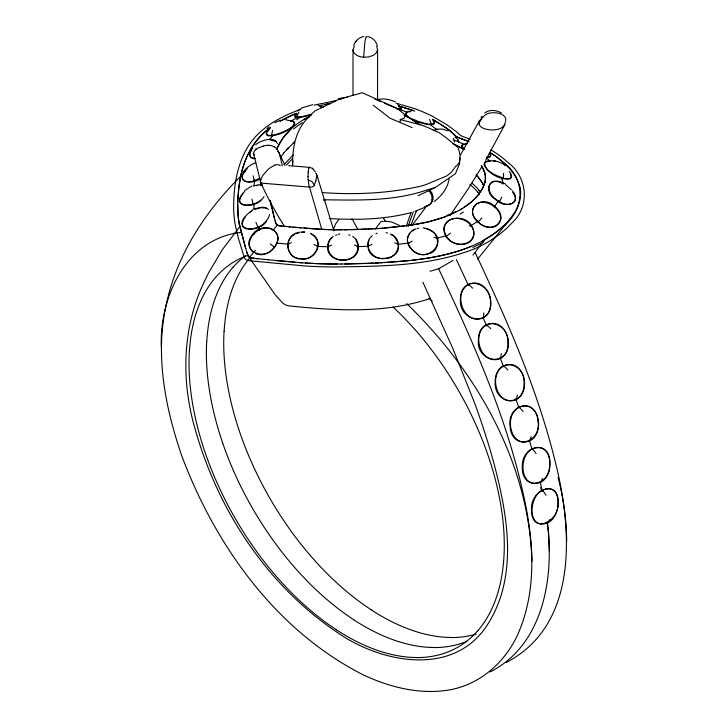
<?xml version="1.0" encoding="UTF-8"?>
<svg xmlns="http://www.w3.org/2000/svg" width="728" height="728" viewBox="0 0 728 728"><rect width="100%" height="100%" fill="white"/><g stroke="black" fill="none" stroke-linecap="round" stroke-linejoin="round"><path stroke-width="1.09" d="M353.007 95.477L353.007 49.704L354.245 46.41M376.676 46.583L377.586 49.568L377.55 99.763M237.674 204.249L237.701 208.372A299.79 173.082 0 0 0 239.43 224.843L245.363 247.283M509.172 171.571L510.583 173.037L511.711 175.958C511.293 179.789 505.996 179.079 503.439 178.078L503.512 173.291M429.993 271.262L438.629 268.741C474.155 344.271 508.736 421.43 525.334 503.676C533.879 545.909 535.981 591.145 518.982 631.658C506.688 661.233 480.189 685.039 448.075 690.135C419.019 694.667 389.571 687.159 363.299 674.892C276.322 630.766 215.706 546.146 182 456.438C165.138 407.716 154.645 354.245 166.576 303.166C177.259 253.881 206.024 210.356 241.632 175.366M237.719 202.184C238.511 175.293 245.782 146.01 268.404 129.083M547.329 522.968C554.454 577.213 543.479 645.117 489.98 671.99M475.129 252.516C506.852 319.911 537.264 388.552 555.091 461.115C572.426 529.247 578.906 624.715 506.315 662.435M161.298 347.101C159.441 297.224 185.813 238.784 240.822 232.369M352.616 236.436C364.373 243.552 355.728 261.671 343.097 260.023C330.539 261.789 321.512 243.853 333.169 236.527M377.586 49.568L376.44 52.725L373.446 55.273L368.95 56.911L363.663 57.257L364.883 41.769L365.902 37.265L366.43 36.418L366.857 36.919M300.164 232.196C283.656 233.251 284.102 259.077 300.992 258.577C315.561 261.725 325.434 239.503 310.31 233.333M483.492 317.681C499.708 308.017 486.996 275.876 468.45 284.466C451.806 293.903 464.792 326.599 483.492 317.681L483.838 312.885M292.583 165.556L292.974 160.861M308.217 172.117L308.071 176.513M254.063 185.303L254.727 179.862M500.755 358.231C516.862 348.894 505.405 316.298 486.659 324.815C470.115 333.897 481.827 367.039 500.755 358.231L501.292 353.562M271.107 206.142L271.38 204.058M449.094 178.906C447.784 188.197 441.468 195.969 434.234 201.547M516.525 399.445C532.459 390.618 522.868 357.448 503.858 365.865C487.496 374.41 497.315 408.117 516.525 399.445L517.335 394.986M432.004 199.854L431.686 201.083A19.929 11.493 60 0 1 430.721 203.185A14.696 8.472 60 0 1 430.166 203.913L429.584 204.504A37.301 21.521 60 0 1 429.138 204.887A17.69 10.21 60 0 1 427.909 205.687L427.682 205.787M432.96 199.29L432.641 200.528A19.929 11.694 59.2 0 1 431.659 202.639A14.696 8.618 59.2 0 1 431.094 203.367L430.503 203.967A37.301 21.876 59.2 0 1 430.048 204.359A17.69 10.374 59.2 0 1 428.801 205.178L428.574 205.278M270.106 128.528L266.63 131.768C264.71 134.935 269.324 136.136 271.571 135.162L272.591 130.43M315.943 180.444L316.762 176.276A30.958 17.872 0 0 0 316.816 175.785L316.407 173.91A4.514 2.603 0 0 0 315.679 173.273M315.87 180.762L315.761 181.236M315.688 181.554L313.668 186.186A4.723 2.73 0 0 1 309.509 187.06M484.793 182.373L482.482 188.57L477.577 195.768A89.08 51.424 0 0 1 471.962 201.429C458.704 212.958 441.587 218.973 424.651 222.686A132.432 76.458 0 0 1 416.079 224.37L381.936 228.274M530.039 440.713C545.691 432.559 538.556 398.826 519.246 407.125C503.166 414.951 510.501 449.212 530.039 440.713L531.194 436.545M308.754 168.55L308.827 168.323A9.309 2.148 83.3 0 1 309.091 167.74L309.901 167.313M505.705 120.994C506.934 113.823 496.341 112.112 490.954 112.895C484.912 113.231 480.917 118.837 478.906 123.933C479.588 126.308 481.909 127.7 484.065 128.574C490.69 130.976 504.44 130.985 505.296 121.885M333.397 229.265L335.672 223.833L338.775 219.519M458.504 141.978L458.704 140.932L457.284 138.839L455.719 137.883M406.169 226.417L411.056 212.467M408.062 226.544L413.34 211.712M353.662 45.6C355.082 41.041 359.059 37.265 363.836 36.527M410.938 225.307L416.562 210.483M269.615 214.56C263.163 236.809 223.187 231.076 252.561 210.137M368.959 240.185C360.46 268.732 414.378 261.006 393.921 236.4M540.895 482.145C555.464 474.865 552.752 440.222 532.441 448.83C517.399 455.764 520.338 490.854 540.895 482.145L542.442 478.36M518.081 205.897L515.115 211.839L509.664 219.465M276.731 149.04L278.642 145.018A132.432 76.458 0 0 1 281.536 140.076C287.387 131.167 295.668 123.997 304.996 118.928M276.895 148.63L282.855 138.156L291.619 128.365M255.756 162.644C234.662 171.089 240.022 189.644 259.559 178.169M480.799 119.183L479.115 121.376L478.86 123.76M504.923 124.524L485.603 160.369M512.321 190.8C521.849 201.074 508.253 208.909 499.563 201.438L501.801 197.033M479.27 121.039L460.506 154.891M296.733 113.887L294.958 114.951L294.904 116.562L296.46 116.744L298.871 112.394M481.454 167.44L468.095 188.989L450.186 215.333M498.343 201.01L494.858 206.088M547.993 522.686C561.679 516.543 563.499 481.581 542.66 490.181C528.501 495.95 526.881 531.276 547.993 522.686L550.04 519.446M252.516 234.634C239.33 250.887 264.956 262.044 274.21 247.156C287.606 231.085 261.989 220.065 252.516 234.634L254.127 234.58M251.433 150.823C247.666 154.236 250.696 159.832 255.592 158.504M481.026 117.709L482.045 116.116M330.166 239.676C315.706 266.812 370.588 266.566 355.664 239.548M375.357 229.029L380.78 221.767A11.275 6.361 -61.1 0 1 381.645 221.476L382.182 221.385A4.341 2.448 -61.1 0 1 382.764 221.43L383.11 221.567A11.038 6.234 -61.1 0 1 383.319 221.676M356.138 41.032L355.373 42.069M410.237 232.76C400.982 243.698 416.179 258.349 427.964 253.999C441.459 251.542 440.003 231.868 427.5 228.965M252.734 148.521C248.903 151.069 247.884 158.74 254.218 157.921M283.975 152.671L281.144 156.72A130.03 75.075 0 0 0 280.762 157.33M426.899 205.778L411.911 225.589M490.399 152.816A121.312 70.043 0 0 1 491.6 153.581A126.244 72.882 0 0 1 503.494 162.599C526.526 179.052 524.715 210.902 502.229 227.1A131.868 76.131 0 0 1 492.783 234.562L484.384 239.931L473.027 255.119M283.975 152.671L294.43 141.987L293.257 142.961M283.975 164.683L293.257 154.973M269.942 139.139L272.663 135.854M245.573 170.971C234.698 182.746 252.789 184.603 259.941 178.87M510.037 219.01L477.559 259.186M477.377 196.005L481.59 190.19L483.801 185.64A65.065 37.565 0 0 0 485.276 179.397A57.749 33.342 0 0 0 484.775 173.109L481.399 165.483M240.14 226.217L222.213 249.85L208.736 272.645A477.477 275.675 60 0 0 204.668 280.963C182.036 327.236 180.899 381.436 195.477 430.312C218.191 510.037 266.557 584.275 335.59 631.267C379.525 662.88 453.79 678.159 487.769 624.224C517.244 577.932 508.435 519.81 495.55 469.587M286.386 165.074L292.51 158.659M249.549 257.193L255.428 250.423M273.064 230.121L277.477 225.043A5.888 3.403 0 0 0 279.934 225.898A8.745 5.051 0 0 0 281.099 226.044L285.13 226.417M242.924 193.876C231.067 208.517 255.055 207.926 261.188 199.845M247.283 168.587L243.725 172.39M292.629 126.654L294.394 124.834C296.123 122.113 292.665 120.712 290.445 121.185M245.118 217.144C233.706 233.97 261.225 231.176 266.403 221.267M286.732 149.322L288.233 147.693M478.387 221.785C490.217 235.626 511.074 220.384 495.286 206.998C483.255 193.512 462.335 208.645 478.387 221.785L481.854 218.036M268.596 130.412C266.757 131.659 265.129 135.108 268.286 135.863C276.422 136.136 284.32 132.632 290.918 128.064M331.049 238.648L332.059 237.774M295.586 115.242L296.869 114.387M372.29 235.681C361.434 244.189 372.581 260.888 384.702 258.476C397.734 259.341 403.867 240.304 391.619 234.434M264.036 196.615C257.703 208.181 227.555 208.618 244.644 191.528M255.683 144.708C260.16 140.595 274.774 135.544 277.386 143.607M484.739 113.031C488.843 109.573 495.04 109.992 499.69 112.067M297.743 111.056L301.729 107.926L312.721 104.695M270.634 127.364C253.08 139.812 242.743 160.206 239.867 181.236A533.105 307.78 0 0 0 238.839 188.152L237.719 202.056L238.165 215.998A285.622 164.901 0 0 0 239.075 222.795L245.746 248.548M294.622 234.507C282.337 240.376 287.897 259.305 301.046 259.022C313.213 261.125 324.524 244.89 313.904 235.981M446.473 236.145C435.781 218.609 464.055 211.429 471.653 226.017C482.227 243.725 453.844 251.051 446.473 236.145L450.541 233.169M250.232 212.103L251.46 211.229M244.644 190.581L251.988 185.886M477.859 221.339L470.306 225.98M489.826 236.554L492.155 234.989A130.43 75.303 0 0 0 508.071 221.312M489.225 236.937L482.455 241.032M418.118 195.705L435.198 187.542L455.437 173.692L459.596 163.682L459.805 157.758M462.28 208.526L460.069 209.864M412.212 230.931L415.888 228.911M438.629 268.741L453.089 260.397M290.836 121.076L297.761 117.363M484.384 239.931C454.964 256.292 420.638 260.014 387.615 262.399M304.013 119.465L307.507 117.59M280.571 120.984L280.007 121.294L280.699 120.912M423.168 227.773C458.349 236.445 421.967 272.536 407.989 243.416L412.148 241.132M281.709 120.366L288.006 117.126A130.439 75.321 0 0 1 296.478 113.331M281.354 120.557L284.639 118.819M305.314 118.755L306.106 118.327M306.506 118.118L309.755 116.462M400.009 106.743L401.565 107.844L401.447 108.499L396.842 108.982M285.176 118.537L288.752 116.762A131.868 76.131 0 0 1 296.36 113.386M335.28 101.065L338.92 99.263L362.253 92.729L397.442 108.618L403.649 113.632A31.249 7.053 20.6 0 1 405.077 115.97L404.377 118.091L400.218 119.565L400.218 121.713M295.195 115.816L294.831 117.044L296.696 117.618L300.518 117.436L311.466 115.079M319.729 108.645L325.17 106.015A41.232 0.582 -26.5 0 0 335.289 101.055M318.9 109.045L314.924 110.947L312.412 113.359A75.312 13.905 -35.5 0 0 305.805 120.166C294.831 132.414 292.401 149.968 292.547 165.866M414.642 229.229C409.382 231.495 406.06 237.865 407.989 243.416M425.252 207.116L415.042 211.347M367.913 246.201L371.963 244.317M375.866 233.797L377.231 233.178M274.784 122.677L280.517 120.247M311.229 114.205L302.812 116.444L296.46 116.744M327.646 246.774L331.577 245.127M255.483 209.236L259.614 208.144M474.51 248.776C429.748 266.494 380.589 266.239 333.178 266.967A308.044 177.85 0 0 1 303.813 265.875L249.349 260.733A6.215 3.585 0 0 1 244.435 257.903L238.638 239.075L235.544 226.453A308.281 177.987 0 0 1 233.661 209.5C233.342 180.726 239.275 148.612 263.026 129.639A106.843 61.689 0 0 1 274.629 121.412A138.693 80.071 0 0 1 285.458 115.661A136.163 78.615 0 0 1 300.364 109.446M471.453 246.301C452.643 254.063 432.478 257.885 412.348 260.233M295.923 233.788L298.744 232.878M432.45 119.711L434.78 122.113C431.795 127.045 423.141 122.213 418.454 121.631C414.878 119.401 404.568 117.681 406.351 112.303L412.976 110.338M274.811 165.138L270.47 167.577A29.575 17.081 -60 0 0 267.422 170.097L262.571 175.721L260.397 181.39A4.195 2.421 -60 0 0 260.579 182.491L260.924 183.083L309.5 187.105L321.776 229.311M429.848 298.562C384.948 313.768 336.008 310.61 289.562 305.969L285.786 305.068L282.737 303.121L275.166 294.731L248.266 256.11M444.926 216.871L427.964 221.931L407.17 225.753M462.862 148.567L461.588 146.51L462.307 144.763L467.695 143.225M287.606 244.053L291.309 242.761M335.654 235.335L337.009 234.862M407.289 112.531L405.76 113.231L405.405 114.514L408.599 117.436M435.198 187.542L431.649 188.579A70.534 6.607 -19.7 0 0 420.311 192.092C389.152 201.256 356.056 200.209 323.842 199.763M445.818 235.826L437.246 238.12M463.854 144.59L462.144 145.245L461.934 146.31L464.5 149.158M411.029 212.603C384.475 219.619 356.547 220.138 329.274 218.546M314.087 105.132L336.582 100.51M263.218 146.137L258.467 147.866A12.249 8.381 -8.5 0 0 255.692 149.659A10.374 7.134 -8.2 0 0 254.209 151.324L253.435 153.663A5.196 3.567 -8.7 0 0 253.954 155.037L260.924 183.083M319.228 105.869L321.421 105.323M338.42 234.316L339.876 233.961M320.511 105.542L330.43 103.422M253.417 186.059L258.731 184.73L262.289 184.885M338.566 98.589L347.383 97.261M505.268 165.684C499.808 161.106 492.037 159.523 485.239 161.662C481.981 170.134 497.06 176.058 503.439 178.078M377.35 99.672C383.265 97.998 389.808 99.454 395.322 101.893M324.743 104.568L330.658 103.394M323.332 107.425L320.429 107.216M486.668 157.557L489.671 157.121L490.49 156.32L490.308 154.582L489.316 153.726M493.502 161.334L495.413 160.97M256.411 185.686L257.757 185.449M272.454 139.858L270.316 140.158M417.253 228.51L418.646 228.301M398.698 109.509L400.673 109.464L401.474 108.763L400.955 107.972M488.797 161.525L485.476 161.934L483.865 164.401C488.206 173.619 500.218 180.398 510.337 178.688L511.347 177.141L510.173 173.783M404.504 226.108L384.32 228.101M260.824 207.798L264.491 207.944M409.145 243.079L397.779 244.299M408.808 260.624L377.131 262.999L341.032 264.046M301.656 232.023L304.641 231.868M381.217 228.328L382.964 228.201M380.262 228.392L381.618 228.301M380.498 228.374L374.829 228.738M378.351 228.519L344.371 229.793M384.066 262.617L385.84 262.508M373.473 228.82L370.752 228.965M380.507 262.817L382.282 262.717M378.724 262.917L375.166 263.099M368.031 229.111L369.387 229.038M366.666 229.174L361.224 229.411M373.382 263.181L368.04 263.418M368.031 246.255L357.029 246.665M494.43 207.034L495.286 206.998M364.473 263.563L366.257 263.49M260.26 185.167L262.517 185.276M358.495 229.511L350.314 229.73M362.69 263.627L344.835 264.027M301.683 232.214L304.686 232.314M384.875 221.075L391.709 221.994L399.344 225.425M268.55 145.336L269.023 145.345A9.309 6.115 -9.4 0 1 270.488 145.454L274.101 146.619M347.584 229.766L334.016 229.73A223.551 129.065 0 0 1 326.253 229.511A237.328 137.019 0 0 1 319.064 229.165L292.774 227.127M341.259 264.046L320.902 263.764A285.622 164.901 0 0 1 309.127 263.236L305.405 263.017M337.683 264.055L334.116 264.036A299.991 173.2 0 0 1 305.578 263.036L297.961 262.499M271.571 135.162C276.249 135.226 299.872 127.018 292.738 120.739L289.116 120.63L285.649 119.61M455.046 137.201L457.302 137.237L461.388 138.793A24.697 14.36 -0.2 0 1 461.998 138.957M323.696 200.182L325.098 200.236M505.569 184.029C486.031 173.646 483.438 194.058 499.563 201.438M252.916 209.264C257.821 208.308 264.109 205.241 268.441 209.464M302.029 262.79L268.232 259.769M338.92 99.263L341.168 99.436M363.663 57.257C359.323 56.948 353.699 54.991 353.016 50.05M304.04 228.11L320.302 229.238A231.131 133.442 0 0 0 342.124 229.802M308.426 167.267L288.579 165.638M294.94 262.262L275.521 260.497M298.635 227.646L301.337 227.882M294.585 227.291L297.279 227.527M281.436 226.08L282.282 226.153M288.952 226.772L293.238 227.163M290.536 226.918L283.793 226.29M287.96 244.153L277.077 243.106M281.308 226.062L279.825 225.88A5.806 3.358 0 0 1 278.36 225.462L276.74 224.524A5.806 3.358 0 0 1 276.021 223.678L275.084 220.62M253.399 258.249L264.965 259.432M255.282 258.44L252.161 258.094A6.161 3.558 0 0 1 247.929 255.546L246.929 252.361M255.947 258.504L257.921 258.713M264.528 259.386L268.477 259.796M322.759 192.611C355.237 194.958 388.47 193.384 420.311 186.277A75.312 68.15 46.9 0 0 431.649 182.2L446.482 176.049A41.232 32.205 57.8 0 0 453.608 169.378L455.437 166.539C462.225 162.763 460.142 153.435 457.985 147.484L447.201 138.566A40.895 3.695 33.6 0 0 439.239 132.742L427.473 127.391A31.249 7.053 20.6 0 0 420.165 124.688L400.218 119.565M377.623 99.891L379.415 100.127M271.662 140.44L276.185 141.432M424.561 228.328L426.062 228.556M490.08 161.252L488.142 160.915M469.278 225.635L471.653 226.017M486.959 156.729L488.625 156.857L490.617 155.947L490.89 154.946L489.607 152.898M434.179 130.658L433.224 130.485L437 129.093L442.251 129.102L448.175 130.812M409.127 111.784L410.055 111.975M465.811 143.898L466.775 144.117M396.068 103.148L414.869 108.718A135.262 78.096 0 0 1 432.532 116.343M367.877 36.582C372.618 37.447 376.431 41.496 377.332 46.173M398.798 105.942L413.395 110.583M398.926 105.97L414.842 111.138M265.456 208.017L266.384 208.281M434.043 237.383L437.401 238.375M461.051 138.693L469.287 141.714M386.067 232.605L387.514 233.051M461.989 138.975L468.468 141.359M416.898 121.549C422.304 123.405 428.11 125.444 433.843 124.324L434.607 123.187L433.588 121.312M348.73 234.807L350.095 235.262M399.708 109.482L407.68 112.403M454.163 140.149L463.763 144.08M255.319 253.49C268.414 259.932 286.696 239.466 273.082 229.675C260.506 221.922 241.023 241.177 253.208 252.27M394.658 242.852L398.407 244.235M470.206 139.212L463.991 136.937A13.286 7.671 0 0 1 458.813 133.998L458.185 133.279A45.7 26.381 0 0 0 457.002 132.141L446.774 124.634L432.532 116.343M354.409 245.018L358.322 246.619M389.262 105.26L384.466 103.23M412.139 127.627L389.826 118.1L373.3 105.205M378.205 100.546L380.598 101.574M374.911 99.108L377.377 100.182M317.927 105.132L322.058 106.989M313.941 244.499L318.018 246.392M502.966 183.756C488.661 175.202 483.165 192.192 495.495 199.381C502.083 207.653 522.34 206.097 512.758 192.401M412.922 119.811L414.177 120.457M458.194 146.282L452.998 143.725L459.605 147.02M459.204 146.81L460.387 147.456M459.796 147.129L461.57 148.102M500.327 112.349L501.465 112.977M460.587 147.556L462.535 148.658A82.992 47.921 0 0 1 463.772 149.413M432.405 119.283L447.72 128.938L457.302 137.237M461.761 148.212L464.082 149.568M390.308 233.97L392.792 235.599M432.942 119.556L439.166 123.259M490.79 149.795L494.54 152.134A135.272 78.096 0 0 1 507.753 162.335C527.436 176.622 530.475 206.333 511.939 222.904A137.501 79.388 0 0 1 485.731 243.289A105.751 61.052 0 0 1 474.501 248.767M412.603 119.892L409.782 118.2A82.992 47.921 0 0 0 404.368 115.352M412.967 120.12L406.179 116.234A85.922 49.613 0 0 0 404.104 115.215M311.62 234.343L312.812 235.08M440.385 124.015L450.104 130.749L455.428 135.799M412.785 120.002L419.619 124.661M413.895 120.702L419.992 124.943M490.026 152.58L493.147 154.6A126.572 73.073 0 0 1 501.865 161.179C509.955 168.159 517.453 176.804 519.947 187.451M429.575 124.106L437.146 129.893M505.824 184.876L511.402 189.744M312.867 168.687L312.066 168.068L315.433 171.853M270.279 243.907L274.21 247.156M486.45 157.876L489.899 160.915M429.192 189.862L429.848 190.463A5.578 3.267 59.2 0 1 430.557 191.255L430.985 191.837A13.095 7.68 59.2 0 1 431.367 192.401L431.613 192.784M468.45 284.466L472.636 288.161M428.291 190.39L428.938 190.991A5.578 3.212 60 0 1 429.638 191.782L430.057 192.374A13.095 7.553 60 0 1 430.439 192.947L430.667 193.329M486.659 324.815L490.799 328.701M428.947 298.18L432.223 301.256M406.67 303.594C476.385 370.77 528.947 462.671 531.995 561.124M503.858 365.865L507.907 369.997M457.63 140.067L458.431 141.769M519.246 407.125L523.159 411.548M479.579 178.924L478.796 177.941A82.992 47.921 0 0 0 476.103 174.975M532.441 448.83L536.154 453.562M397.716 104.568L400.828 108.572M277.386 149.513L285.003 165.338M542.66 490.181L546.064 495.249M383.356 217.708L384.794 220.475M282.373 223.041L284.202 225.935M352.015 218.782L357.748 229.074A2.766 1.447 64.4 0 1 357.93 229.529L358.003 229.702M256.083 149.64L255.71 148.976L255.719 149.668M456.429 259.678L468.368 285.203M422.886 282.2L452.589 347.866L474.765 403.439A519.383 299.863 60 0 1 483.01 427.154L487.551 441.368A429.984 248.248 60 0 1 495.559 469.587M483.21 318L486.75 326.099M255.928 222.34L257.867 226.881M500.027 357.612L503.676 366.712M429.52 119.428L431.349 123.997M314.523 185.24L311.921 181.572L308.226 179.989A10.374 1.947 84.5 0 0 308.526 182.646L309.045 185.767A5.196 1.037 84.6 0 0 309.5 187.096M453.198 138.375L454.636 142.051M333.943 230.931L316.653 174.338M515.743 398.698L518.946 407.844M245.673 248.294L247.274 253.499M501.583 177.705L502.129 179.498M529.511 440.722L531.722 448.348M259.268 230.585L258.24 226.999M251.806 199.072L253.162 203.767M274.219 217.499L275.73 222.95A7.225 4.168 0 0 0 277.35 225.098M274.474 218.418L270.325 201.028M274.001 216.717L270.197 200.309M558.085 477.632C563.545 498.325 566.393 519.692 566.702 541.086M540.731 487.651L541.614 490.89M282.364 165.875L279.343 153.153M540.221 481.9L542.251 491.518M384.894 220.939L385.039 221.649M253.198 175.748L254.136 180.517M547.301 522.285L548.603 533.06L549.349 551.105M466.894 641.277A224.351 129.529 60 0 1 447.174 646.664A219.073 126.481 60 0 1 433.67 647.565M433.642 647.483A222.677 128.565 60 0 1 353.708 619.774M353.708 619.701A222.686 128.565 60 0 1 276.476 544.908A224.351 129.529 60 0 1 230.157 462.862A219.073 126.481 60 0 1 222.622 442.915M222.677 442.915A222.677 128.565 60 0 1 206.707 341.396M206.77 341.441A222.686 128.565 60 0 1 232.933 267.367M232.96 267.394A224.351 129.529 60 0 1 245.527 255.756M397.452 108.618A40.895 1.201 23.9 0 1 390.199 105.651M277.714 151.36A4.514 2.603 0 0 1 279.27 153.162M274.82 165.092A14.514 8.381 -60 0 1 280.28 165.647M282.382 223.023A753.353 434.953 -60 0 1 260.915 183.092M254.036 155.028A4.723 2.73 0 0 1 254.136 153.917M309.891 167.131A15.415 3.758 87.3 0 1 311.12 168.123M308.19 172.054A14.606 3.385 83.2 0 1 308.718 168.423M308.181 179.962A12.249 2.53 84.3 0 1 308.035 176.44M263.199 146.11A14.606 9.701 -9.3 0 1 268.559 145.245M273.956 146.728A15.625 10.529 -10.7 0 1 277.259 149.568M431.686 192.747A7.781 4.559 59.2 0 1 432.823 199.172M428.528 205.205A22.14 12.986 59.2 0 1 426.262 205.96M430.749 193.293A7.781 4.486 60 0 1 431.859 199.727M427.645 205.715A22.14 12.767 60 0 1 424.815 206.534M476.221 634.115A224.351 129.529 60 0 1 464.528 636.645A219.073 126.481 60 0 1 451.023 637.546M450.996 637.464A222.677 128.565 60 0 1 371.062 609.755M371.062 609.682A222.686 128.565 60 0 1 293.83 534.889A224.351 129.529 60 0 1 247.511 452.843A219.073 126.481 60 0 1 239.976 432.896A222.677 128.565 60 0 1 224.06 331.376M224.124 331.422A222.686 128.565 60 0 1 250.286 257.348M393.175 307.125A222.686 128.565 60 0 1 434.17 353.308A224.351 129.529 60 0 1 480.489 435.344A219.073 126.481 60 0 1 488.024 455.291A222.677 128.565 60 0 1 503.94 556.811A222.686 128.565 60 0 1 477.714 630.848M477.686 630.821A224.351 129.529 60 0 1 429.82 656.683A219.073 126.481 60 0 1 416.316 657.584M416.279 657.502A222.677 128.565 60 0 1 336.354 629.802M336.354 629.729A222.686 128.565 60 0 1 259.123 554.927A224.351 129.529 60 0 1 212.804 472.882A219.073 126.481 60 0 1 205.269 452.934A222.677 128.565 60 0 1 189.353 351.415M189.417 351.46A222.686 128.565 60 0 1 215.579 277.386A224.351 129.529 60 0 1 248.721 255.046M481.699 165.92A62.735 36.218 0 0 1 485.048 182.391M460.988 138.375A14.451 8.354 0 0 1 457.448 137.137M456.884 137.492A11.047 6.898 -5.9 0 1 455.146 135.89M472.035 183.265A82.992 47.921 0 0 1 478.778 189.935M478.696 189.963A62.735 36.218 0 0 1 480.68 192.447M469.906 184.521A81.636 47.129 0 0 1 477.614 191.955M477.541 191.974A61.707 35.627 0 0 1 479.488 194.422M478.696 177.941A62.735 36.218 0 0 1 483.72 185.84A65.738 37.956 0 0 0 479.461 178.952M280.58 157.293A130.003 74.656 -0.7 0 1 280.963 156.675M247.738 255.028A23.614 13.632 0 0 0 247.866 255.41A6.143 3.549 0 0 0 252.652 258.158A23.76 13.714 0 0 0 253.308 258.24M267.085 128.547A106.243 61.534 0.2 0 1 269.196 126.845M520.074 187.442A90.591 52.298 0 0 1 517.999 205.878M483.829 241.896A108.026 64.674 1.6 0 1 472.763 247.384M476.23 175.038A82.965 47.902 0 0 1 478.833 177.932M477.322 195.996A91.51 52.744 -0.1 0 1 463.472 207.644M455.874 211.566A88.643 51.133 0 0 1 446.737 215.597M463.418 211.966A76.149 46.119 2.1 0 1 459.959 214.141M307.598 117.654A91.974 53.062 0 0 1 309.655 116.617M296.715 119.811A76.74 48.967 5.9 0 1 300.382 117.181M293.548 129.047A89.289 49.722 -2 0 1 302.311 122.795M328.665 246.774A265.538 153.308 0 0 1 317.126 246.355M502.247 179.488A75.475 43.58 0 0 1 502.93 184.02M254.254 208.945A265.374 153.217 0 0 1 253.699 203.494M531.495 508.717C530.485 534.944 558.74 522.722 557.957 503.749C558.876 477.523 530.612 489.716 531.495 508.717M460.442 300C458.886 321.84 491.828 327.191 490.499 302.384C491.154 280.426 459.832 274.847 460.442 300M549.576 464.773C549.986 486.977 520.839 490.99 522.285 465.929C522.367 443.88 551.496 439.703 549.576 464.773M507.989 342.843C508.981 367.513 476.367 362.526 478.387 340.367C478.16 315.361 509.09 320.52 507.989 342.843M472.527 210.328C470.934 224.26 496.878 235.763 500.627 219.192C501.929 205.369 476.312 193.939 472.527 210.328M524.124 383.965C523.714 408.636 493.347 404.258 495.195 381.417C495.522 356.729 525.871 361.134 524.124 383.965M538.11 421.558C541.086 443.707 511.729 451.169 510.064 426.217C506.988 404.049 536.363 396.624 538.11 421.558M444.189 227.637C441.559 243.516 469.624 252.279 473.555 235.262C476.112 219.419 448.139 210.674 444.189 227.637"/></g></svg>
